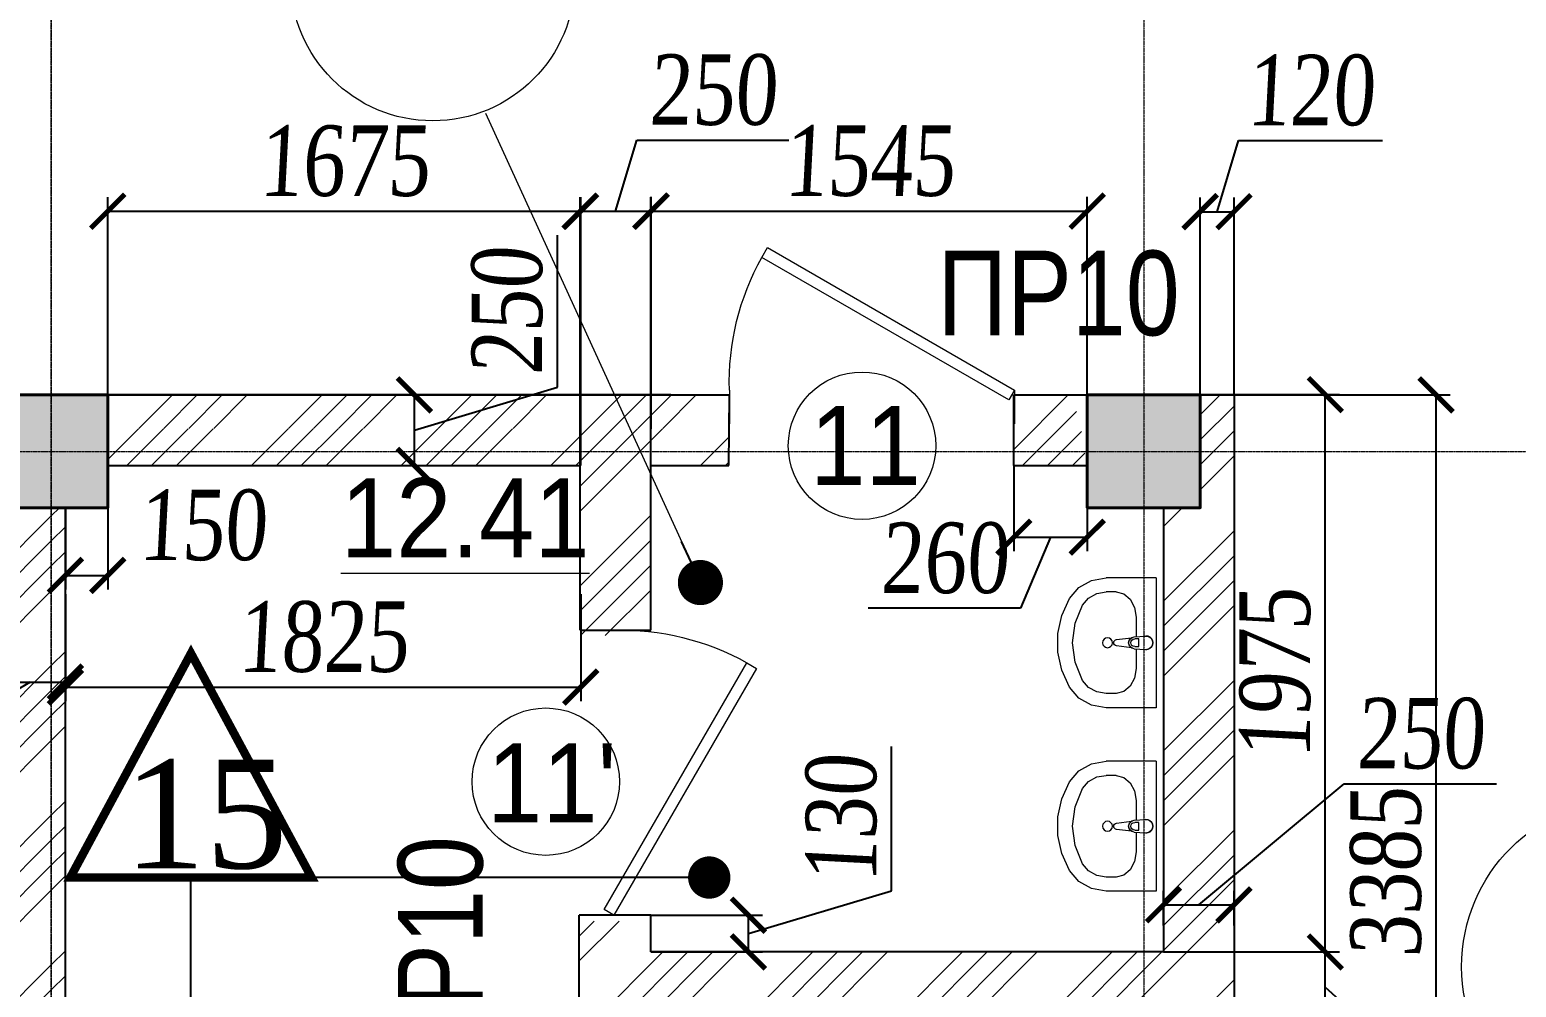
# Model space of a CAD drawing. Header units: inches. Extents: x -407541 to 6688123, y -998590 to 1205599.
# Drawn here: x 91457 to 96723, y 259038 to 262431 of the extents above; entities that cross this region are included whole.
import ezdxf

# ---------------------------------------------------------------- set-up
doc = ezdxf.new("R2010")
doc.units = ezdxf.units.IN
doc.header["$MEASUREMENT"] = 0
doc.linetypes.add('ACAD_ISO04W100', pattern=[30, 24, -3, 0, -3])
for name, color, linetype, lineweight in [('ведомость проемов', 3, 'Continuous', 9), ('двери', 123, 'Continuous', 13), ('марки полов', 140, 'Continuous', 5), ('МОНОЛИТ', 5, 'Continuous', 40), ('Оси', 254, 'ACAD_ISO04W100', 5), ('ПЕРЕГОРОДКА', 7, 'Continuous', 25), ('Перемычки', 21, 'Continuous', 13), ('площади', 40, 'Continuous', 9), ('размер внутр', 142, 'Continuous', 5), ('санузлы', 7, 'Continuous', 15), ('Штриховка', 7, 'Continuous', 9), ('ШТРИХОВКА КИРПИЧ', 30, 'Continuous', 9), ('Экспликацийа', 7, 'Continuous', 18)]:
    doc.layers.add(name, color=color, linetype=linetype, lineweight=lineweight)
doc.styles.get("Standard").update_dxf_attribs({"font": 'arial.ttf'})
doc.styles.add('style1', font='arial.ttf', dxfattribs={"width": 0.9, "height": 500})
doc.styles.add('STYLE2', font='times.ttf', dxfattribs={"width": 0.8, "oblique": 3})
doc.styles.add('стиль1', font='times.ttf')
doc.dimstyles.new('M -100(m)', dxfattribs={"dimtxt": 320, "dimasz": 160, "dimexe": 0, "dimexo": 0, "dimgap": 80, "dimtad": 1, "dimdec": 0, "dimrnd": 5, "dimtxsty": 'STYLE2', "dimblk": 'ARCHTICK', "dimcen": 50, "dimdle": 100, "dimclrd": 256, "dimclre": 256, "dimclrt": 256, "dimadec": 0, "dimazin": 0, "dimtfac": 1, "dimtdec": 0, "dimtmove": 1, "dimatfit": 3, "dimldrblk": 'DOT', "dimfxl": 1, "dimlwd": -1, "dimlwe": 5, "dimarcsym": 0})
doc.dimstyles.new('vnytren', dxfattribs={"dimtxt": 250, "dimasz": 120, "dimexe": 50, "dimexo": 0, "dimgap": 50, "dimtad": 1, "dimdec": 0, "dimzin": 0, "dimdsep": 46, "dimtxsty": 'STYLE2', "dimblk": 'ARCHTICK', "dimcen": 0, "dimadec": 0, "dimazin": 0, "dimtfac": 1, "dimtdec": 0, "dimtmove": 1, "dimatfit": 2, "dimldrblk": 'DOT', "dimfxl": 1, "dimtolj": 1, "dimtzin": 0, "dimarcsym": 0})
doc.dimstyles.new('для 100 масштаба', dxfattribs={"dimtxt": 200, "dimasz": 150, "dimexe": 70, "dimexo": 0, "dimgap": 50, "dimtad": 1, "dimdec": 0, "dimrnd": 5, "dimzin": 0, "dimdsep": 46, "dimtxsty": 'Standard', "dimblk": 'ARCHTICK', "dimcen": 0, "dimadec": 0, "dimazin": 0, "dimtfac": 1, "dimtdec": 0, "dimtmove": 1, "dimatfit": 2, "dimldrblk": 'DOT', "dimfxl": 1, "dimtolj": 1, "dimtzin": 0, "dimarcsym": 0})

# ---------------------------------------------------------------- blocks, each defined once
blk = doc.blocks.new('_ARCHTICK')
at = {"color": 0, "linetype": 'ByBlock', "const_width": 0.15}
blk.add_lwpolyline([(-0.5, -0.5), (0.5, 0.5)], dxfattribs=at)
blk = doc.blocks.new('_Dot')
at = {"color": 0, "linetype": 'ByBlock', "lineweight": -2}
blk.add_line((-0.5, 0), (-1, 0), dxfattribs=at)
at = {"color": 0, "linetype": 'ByBlock', "const_width": 0.5}
blk.add_lwpolyline([(-0.25, 0, 1), (0.25, 0, 1)], format="xyb", close=True, dxfattribs=at)
blk = doc.blocks.new('*D3633')
at = {"layer": 'размер внутр', "color": 0, "lineweight": -2, "transparency": 16777216}
for p, q in [((91333.3, 260430), (91333.3, 260069.5)), ((91583.2, 260431.8), (91583.2, 260069.5)), ((91458.3, 260119.5), (90694.3, 259667.7)), ((91333.3, 260119.5), (91583.2, 260119.5)), ((90694.3, 259667.7), (90155.2, 259667.7))]:
    blk.add_line(p, q, dxfattribs=at)
at = {"layer": 'размер внутр', "color": 0, "lineweight": -2, "transparency": 16777216, "xscale": 120, "yscale": 120, "zscale": 120, "rotation": 180}
blk.add_blockref('_ARCHTICK', (91333.3, 260119.5), dxfattribs=at)
at = {"layer": 'размер внутр', "color": 0, "lineweight": -2, "transparency": 16777216, "xscale": 120, "yscale": 120, "zscale": 120}
blk.add_blockref('_ARCHTICK', (91583.2, 260119.5), dxfattribs=at)
at = {"layer": 'размер внутр', "color": 0, "transparency": 16777216, "insert": (90424.8, 259844.9), "char_height": 250, "attachment_point": 5, "style": 'STYLE2'}
blk.add_mtext('\\A1;250', dxfattribs=at)
blk = doc.blocks.new('*D3631')
at = {"layer": 'размер внутр', "color": 0, "lineweight": -2, "transparency": 16777216}
for p, q in [((91583.2, 260737.2), (91583.2, 260447.9)), ((91733.4, 260737.2), (91733.4, 260447.9)), ((91583.2, 260497.9), (91733.4, 260497.9))]:
    blk.add_line(p, q, dxfattribs=at)
at = {"layer": 'размер внутр', "color": 0, "lineweight": -2, "transparency": 16777216, "xscale": 120, "yscale": 120, "zscale": 120, "rotation": 180}
blk.add_blockref('_ARCHTICK', (91583.2, 260497.9), dxfattribs=at)
at = {"layer": 'размер внутр', "color": 0, "lineweight": -2, "transparency": 16777216, "xscale": 120, "yscale": 120, "zscale": 120}
blk.add_blockref('_ARCHTICK', (91733.4, 260497.9), dxfattribs=at)
at = {"layer": 'размер внутр', "color": 0, "transparency": 16777216, "insert": (92068.9, 260675), "char_height": 250, "attachment_point": 5, "style": 'STYLE2'}
blk.add_mtext('\\A1;150', dxfattribs=at)
blk = doc.blocks.new('*D3635')
at = {"layer": 'размер внутр', "color": 0, "lineweight": -2, "ltscale": 0.1, "transparency": 16777216}
for p, q in [((95473.4, 259163.3), (96096.7, 259163.3)), ((96046.7, 258913.3), (96046.7, 259163.3)), ((96046.7, 259038.3), (96360.4, 258755.7)), ((95603.4, 258913.3), (96096.7, 258913.3)), ((96360.4, 258755.7), (96360.4, 258216.6))]:
    blk.add_line(p, q, dxfattribs=at)
at = {"layer": 'размер внутр', "color": 0, "lineweight": -2, "ltscale": 0.1, "transparency": 16777216, "xscale": 120, "yscale": 120, "zscale": 120}
for p, rotation in [((96046.7, 259163.3), 90), ((96046.7, 258913.3), 270)]:
    blk.add_blockref('_ARCHTICK', p, dxfattribs=dict(at, rotation=rotation))
at = {"layer": 'размер внутр', "color": 0, "ltscale": 0.1, "transparency": 16777216, "insert": (96183.3, 258486.2), "char_height": 250, "attachment_point": 5, "rotation": 90, "style": 'STYLE2'}
blk.add_mtext('\\A1;250', dxfattribs=at)
blk = doc.blocks.new('*D3217')
at = {"layer": 'размер внутр', "color": 0, "lineweight": -2, "ltscale": 0.1, "transparency": 16777216}
for p, q in [((95603.4, 261137.3), (96489.1, 261137.3)), ((96439.1, 257752.3), (96439.1, 261137.3)), ((95599.4, 257752.3), (96489.1, 257752.3))]:
    blk.add_line(p, q, dxfattribs=at)
at = {"layer": 'размер внутр', "color": 0, "lineweight": -2, "ltscale": 0.1, "transparency": 16777216, "xscale": 120, "yscale": 120, "zscale": 120}
for p, rotation in [((96439.1, 261137.3), 90), ((96439.1, 257752.3), 270)]:
    blk.add_blockref('_ARCHTICK', p, dxfattribs=dict(at, rotation=rotation))
at = {"layer": 'размер внутр', "color": 0, "ltscale": 0.1, "transparency": 16777216, "insert": (96261.9, 259444.8), "char_height": 250, "attachment_point": 5, "rotation": 90, "style": 'STYLE2'}
blk.add_mtext('\\A1;3385', dxfattribs=at)
blk = doc.blocks.new('DVER 4(!)')
at = {"layer": 'двери'}
for points in [[(6388679.9, 630569.8), (6388559.9, 630569.8)], [(6388645.3, 630549.8), (6389150.3, 629675.1), (6389184.9, 629695.1), (6388679.9, 630569.8), (6388645.3, 630549.8)], [(6388679.9, 629559.8), (6388559.9, 629559.8)]]:
    blk.add_lwpolyline(points, dxfattribs=at)
blk.add_arc((6388706.2, 630469.7), 910.3, 268.3483, 299.2018, dxfattribs=at)
blk = doc.blocks.new('MOIKA2')
at = {"layer": 'санузлы'}
for p, q in [((0, 230), (178.2, 230)), ((0, 230), (0, -230)), ((142.5, 180), (178.2, 180)), ((71.8, 91.1), (71.8, 21.5)), ((38.5, 23.9), (33.5, 23.8)), ((78.8, 21), (38.5, 23.9)), ((61.7, -13.6), (61.7, 13.6)), ((61.7, 13.6), (76.6, 13.6)), ((62.4, -13.6), (62.4, 13.6)), ((141.2, 11.1), (88.3, 17.7)), ((38.5, -23.9), (33.4, -23.8)), ((78.8, -21), (38.5, -23.9)), ((76.6, -13.6), (61.7, -13.6)), ((71.8, -21.5), (71.8, -91.1)), ((88.3, -17.7), (141.2, -11.1)), ((71.8, -91.1), (71.8, -91.1)), ((142.5, -180), (178.2, -180)), ((0, -230), (178.2, -230))]:
    blk.add_line(p, q, dxfattribs=at)
for points in [[(307.7, 157.3), (274.9, 195.9), (229.8, 221.2), (178.2, 230)], [(142.5, 180), (115.5, 173.2), (92.5, 154), (77.2, 125.1), (71.8, 91.1)], [(261, 133.5), (240, 158.2), (211.2, 174.4), (178.2, 180)], [(261, -133.5), (287.8, -68.9), (297, 0), (287.8, 68.9), (261, 133.5)], [(307.7, -157.3), (334.6, -96.9), (348.3, -32.7), (348.3, 32.7), (334.6, 96.9), (307.7, 157.3)], [(71.8, -91.1), (77.2, -125.1), (92.5, -154), (115.5, -173.2), (142.5, -180)], [(178.2, -180), (211.2, -174.4), (240, -158.2), (261, -133.5)], [(178.2, -230), (229.8, -221.2), (274.9, -195.9), (307.7, -157.3)]]:
    blk.add_lwpolyline(points, dxfattribs=at)
blk.add_circle((172.9, 0), 17.5, dxfattribs=at)
for centre, radius, start, end in [((36.8, 0), 25, 69.2856, 290.7144), ((36.8, 0), 24, 97.8374, 261.8967), ((76.6, 0), 13.6, 270, 90), ((76.2, 0), 21.1, 275.1696, 84.8304), ((76.9, 0), 21.1, 275.1696, 84.8304), ((139.8, 0), 11.2, 277.1389, 82.8611)]:
    blk.add_arc(centre, radius, start, end, dxfattribs=at)
blk = doc.blocks.new('*D3220')
at = {"layer": 'размер внутр', "color": 0, "lineweight": -2, "ltscale": 0.1, "transparency": 16777216}
for p, q in [((91733.4, 261137.2), (91733.4, 261838)), ((93408.7, 260887.2), (93408.7, 261838)), ((91733.4, 261788), (93408.7, 261788))]:
    blk.add_line(p, q, dxfattribs=at)
at = {"layer": 'размер внутр', "color": 0, "lineweight": -2, "ltscale": 0.1, "transparency": 16777216, "xscale": 120, "yscale": 120, "zscale": 120, "rotation": 180}
blk.add_blockref('_ARCHTICK', (91733.4, 261788), dxfattribs=at)
at = {"layer": 'размер внутр', "color": 0, "lineweight": -2, "ltscale": 0.1, "transparency": 16777216, "xscale": 120, "yscale": 120, "zscale": 120}
blk.add_blockref('_ARCHTICK', (93408.7, 261788), dxfattribs=at)
at = {"layer": 'размер внутр', "color": 0, "ltscale": 0.1, "transparency": 16777216, "insert": (92571, 261965.6), "char_height": 250, "attachment_point": 5, "style": 'STYLE2'}
blk.add_mtext('\\A1;1675', dxfattribs=at)
blk = doc.blocks.new('*D3221')
at = {"layer": 'размер внутр', "color": 0, "lineweight": -2, "ltscale": 0.1, "transparency": 16777216}
for p, q in [((93531.7, 261788), (93607.3, 262040.2)), ((93607.3, 262040.2), (94146.5, 262040.2)), ((93406.7, 260887.2), (93406.7, 261838)), ((93656.7, 260887), (93656.7, 261838)), ((93406.7, 261788), (93656.7, 261788))]:
    blk.add_line(p, q, dxfattribs=at)
at = {"layer": 'размер внутр', "color": 0, "lineweight": -2, "ltscale": 0.1, "transparency": 16777216, "xscale": 120, "yscale": 120, "zscale": 120, "rotation": 180}
blk.add_blockref('_ARCHTICK', (93406.7, 261788), dxfattribs=at)
at = {"layer": 'размер внутр', "color": 0, "lineweight": -2, "ltscale": 0.1, "transparency": 16777216, "xscale": 120, "yscale": 120, "zscale": 120}
blk.add_blockref('_ARCHTICK', (93656.7, 261788), dxfattribs=at)
at = {"layer": 'размер внутр', "color": 0, "ltscale": 0.1, "transparency": 16777216, "insert": (93876.9, 262217.4), "char_height": 250, "attachment_point": 5, "style": 'STYLE2'}
blk.add_mtext('\\A1;250', dxfattribs=at)
blk = doc.blocks.new('*D3222')
at = {"layer": 'размер внутр', "color": 0, "lineweight": -2, "ltscale": 0.1, "transparency": 16777216}
for p, q in [((93658.7, 261017.2), (93658.7, 261838.6)), ((95203.4, 261017.1), (95203.4, 261838.6)), ((93658.7, 261788.6), (95203.4, 261788.6))]:
    blk.add_line(p, q, dxfattribs=at)
at = {"layer": 'размер внутр', "color": 0, "lineweight": -2, "ltscale": 0.1, "transparency": 16777216, "xscale": 120, "yscale": 120, "zscale": 120, "rotation": 180}
blk.add_blockref('_ARCHTICK', (93658.7, 261788.6), dxfattribs=at)
at = {"layer": 'размер внутр', "color": 0, "lineweight": -2, "ltscale": 0.1, "transparency": 16777216, "xscale": 120, "yscale": 120, "zscale": 120}
blk.add_blockref('_ARCHTICK', (95203.4, 261788.6), dxfattribs=at)
at = {"layer": 'размер внутр', "color": 0, "ltscale": 0.1, "transparency": 16777216, "insert": (94431, 261965.8), "char_height": 250, "attachment_point": 5, "style": 'STYLE2'}
blk.add_mtext('\\A1;1545', dxfattribs=at)
blk = doc.blocks.new('*D3223')
at = {"layer": 'размер внутр', "color": 0, "lineweight": -2, "ltscale": 0.1, "transparency": 16777216}
for p, q in [((95663.3, 261786.5), (95739, 262038.7)), ((95739, 262038.7), (96249.9, 262038.7)), ((95603.4, 261137.2), (95603.4, 261836.5)), ((95723.3, 261137.2), (95723.3, 261836.5)), ((95603.4, 261786.5), (95723.3, 261786.5))]:
    blk.add_line(p, q, dxfattribs=at)
at = {"layer": 'размер внутр', "color": 0, "lineweight": -2, "ltscale": 0.1, "transparency": 16777216, "xscale": 120, "yscale": 120, "zscale": 120, "rotation": 180}
blk.add_blockref('_ARCHTICK', (95603.4, 261786.5), dxfattribs=at)
at = {"layer": 'размер внутр', "color": 0, "lineweight": -2, "ltscale": 0.1, "transparency": 16777216, "xscale": 120, "yscale": 120, "zscale": 120}
blk.add_blockref('_ARCHTICK', (95723.3, 261786.5), dxfattribs=at)
at = {"layer": 'размер внутр', "color": 0, "ltscale": 0.1, "transparency": 16777216, "insert": (95994.4, 262215.8), "char_height": 250, "attachment_point": 5, "style": 'STYLE2'}
blk.add_mtext('\\A1;120', dxfattribs=at)
blk = doc.blocks.new('*D3530')
at = {"layer": 'размер внутр', "color": 0, "lineweight": -2, "ltscale": 0.1, "transparency": 16777216}
for p, q in [((95723.4, 261138.2), (96096.7, 261138.2)), ((96046.7, 259163.3), (96046.7, 261138.2)), ((95723.4, 259163.3), (96096.7, 259163.3))]:
    blk.add_line(p, q, dxfattribs=at)
at = {"layer": 'размер внутр', "color": 0, "lineweight": -2, "ltscale": 0.1, "transparency": 16777216, "xscale": 120, "yscale": 120, "zscale": 120}
for p, rotation in [((96046.7, 261138.2), 89.99999999999919), ((96046.7, 259163.3), 269.9999999999992)]:
    blk.add_blockref('_ARCHTICK', p, dxfattribs=dict(at, rotation=rotation))
at = {"layer": 'размер внутр', "color": 0, "ltscale": 0.1, "transparency": 16777216, "insert": (95869.2, 260150.8), "char_height": 250, "attachment_point": 5, "rotation": 90, "style": 'STYLE2'}
blk.add_mtext('\\A1;1975', dxfattribs=at)
blk = doc.blocks.new('*D3626')
at = {"layer": 'размер внутр', "color": 0, "lineweight": -2, "transparency": 16777216}
for p, q in [((94509.6, 259380.2), (94509.6, 259891.2)), ((94003.1, 259228.3), (94509.6, 259380.2)), ((93656.7, 259293.3), (94053.1, 259293.3)), ((94003.1, 259163.3), (94003.1, 259293.3)), ((93656.7, 259163.3), (94053.1, 259163.3))]:
    blk.add_line(p, q, dxfattribs=at)
at = {"layer": 'размер внутр', "color": 0, "lineweight": -2, "transparency": 16777216, "xscale": 120, "yscale": 120, "zscale": 120}
for p, rotation in [((94003.1, 259293.3), 89.99999999999919), ((94003.1, 259163.3), 269.9999999999992)]:
    blk.add_blockref('_ARCHTICK', p, dxfattribs=dict(at, rotation=rotation))
at = {"layer": 'размер внутр', "color": 0, "transparency": 16777216, "insert": (94332.4, 259635.7), "char_height": 250, "attachment_point": 5, "rotation": 90, "style": 'STYLE2'}
blk.add_mtext('\\A1;130', dxfattribs=at)
blk = doc.blocks.new('*D3627')
at = {"layer": 'размер внутр', "color": 0, "lineweight": -2, "transparency": 16777216}
for p, q in [((94943.2, 260887.2), (94943.2, 260583.3)), ((95203.4, 260887.2), (95203.4, 260583.3)), ((94943.2, 260633.3), (95203.4, 260633.3)), ((95073.3, 260633.3), (94966.7, 260381.1)), ((94966.7, 260381.1), (94427.5, 260381.1))]:
    blk.add_line(p, q, dxfattribs=at)
at = {"layer": 'размер внутр', "color": 0, "lineweight": -2, "transparency": 16777216, "xscale": 120, "yscale": 120, "zscale": 120}
for p, rotation in [((94943.2, 260633.3), 179.9999999999992), ((95203.4, 260633.3), 359.9999999999992)]:
    blk.add_blockref('_ARCHTICK', p, dxfattribs=dict(at, rotation=rotation))
at = {"layer": 'размер внутр', "color": 0, "transparency": 16777216, "insert": (94697.1, 260558.3), "char_height": 250, "attachment_point": 5, "style": 'STYLE2'}
blk.add_mtext('\\A1;260', dxfattribs=at)
blk = doc.blocks.new('*D3628')
at = {"layer": 'размер внутр', "color": 0, "lineweight": -2, "transparency": 16777216}
for p, q in [((93326, 261164.2), (93326, 261703.3)), ((92819.5, 261012.2), (93326, 261164.2)), ((92653.9, 261137.2), (92869.5, 261137.2)), ((92819.5, 260887.2), (92819.5, 261137.2)), ((92653.9, 260887.2), (92869.5, 260887.2))]:
    blk.add_line(p, q, dxfattribs=at)
at = {"layer": 'размер внутр', "color": 0, "lineweight": -2, "transparency": 16777216, "xscale": 120, "yscale": 120, "zscale": 120}
for p, rotation in [((92819.5, 261137.2), 89.99999999999919), ((92819.5, 260887.2), 269.9999999999992)]:
    blk.add_blockref('_ARCHTICK', p, dxfattribs=dict(at, rotation=rotation))
at = {"layer": 'размер внутр', "color": 0, "transparency": 16777216, "insert": (93148.8, 261433.7), "char_height": 250, "attachment_point": 5, "rotation": 90, "style": 'STYLE2'}
blk.add_mtext('\\A1;250', dxfattribs=at)
blk = doc.blocks.new('*D3629')
at = {"layer": 'размер внутр', "color": 0, "lineweight": -2, "transparency": 16777216}
for p, q in [((95598.3, 259330.2), (96114.1, 259759.5)), ((96114.1, 259759.5), (96653.2, 259759.5)), ((95473.4, 259257), (95473.4, 259380.2)), ((95723.3, 259257), (95723.3, 259380.2)), ((95473.4, 259330.2), (95723.3, 259330.2))]:
    blk.add_line(p, q, dxfattribs=at)
at = {"layer": 'размер внутр', "color": 0, "lineweight": -2, "transparency": 16777216, "xscale": 120, "yscale": 120, "zscale": 120}
for p, rotation in [((95473.4, 259330.2), 179.9999999999992), ((95723.3, 259330.2), 359.9999999999992)]:
    blk.add_blockref('_ARCHTICK', p, dxfattribs=dict(at, rotation=rotation))
at = {"layer": 'размер внутр', "color": 0, "transparency": 16777216, "insert": (96383.6, 259936.7), "char_height": 250, "attachment_point": 5, "style": 'STYLE2'}
blk.add_mtext('\\A1;250', dxfattribs=at)
blk = doc.blocks.new('*D3632')
at = {"layer": 'размер внутр', "color": 0, "lineweight": -2, "transparency": 16777216}
for p, q in [((91583.2, 260431.8), (91583.2, 260051.9)), ((93408.7, 260431.8), (93408.7, 260051.9)), ((91583.2, 260101.9), (93408.7, 260101.9))]:
    blk.add_line(p, q, dxfattribs=at)
at = {"layer": 'размер внутр', "color": 0, "lineweight": -2, "transparency": 16777216, "xscale": 120, "yscale": 120, "zscale": 120}
for p, rotation in [((91583.2, 260101.9), 179.9999999999992), ((93408.7, 260101.9), 359.9999999999992)]:
    blk.add_blockref('_ARCHTICK', p, dxfattribs=dict(at, rotation=rotation))
at = {"layer": 'размер внутр', "color": 0, "transparency": 16777216, "insert": (92496, 260279.1), "char_height": 250, "attachment_point": 5, "style": 'STYLE2'}
blk.add_mtext('\\A1;1825', dxfattribs=at)

msp = doc.modelspace()

# ---------------------------------------------------------------- hatches: boundary and pattern name
at = {"layer": 'Штриховка'}
h = msp.add_hatch(dxfattribs=at)
h.set_pattern_fill('ANSI35', color=256, scale=25, style=0)
h.set_pattern_definition([(45, (-6764080.43, -624333.35), (-112.2532015, 112.2532015), []), (45, (-6763968.18, -624333.35), (-112.2532015, 112.2532015), [198.4375, -39.6875, 0, -39.6875])])
h.paths.add_polyline_path([(17203.4, 266637), (17603.4, 266637), (17603.4, 266237), (17203.4, 266237)])
h.paths.add_polyline_path([(20203.4, 266637), (20603.4, 266637), (20603.4, 266237), (20203.4, 266237)])
h.paths.add_polyline_path([(24073.4, 266637), (24473.4, 266637), (24473.4, 266237), (24073.4, 266237)])
h.paths.add_polyline_path([(17203.4, 261137), (17603.4, 261137), (17603.4, 260737), (17203.4, 260737)])
h.paths.add_polyline_path([(17203.4, 252637), (17603.4, 252637), (17603.4, 252237), (17203.4, 252237)])
h.paths.add_polyline_path([(17203.4, 249137), (17603.4, 249137), (17603.4, 248737), (17203.4, 248737)])
h.paths.add_polyline_path([(17203.4, 243137), (17603.4, 243137), (17603.4, 242737), (17203.4, 242737)])
h.paths.add_polyline_path([(17203.4, 237137), (17603.4, 237137), (17603.4, 236737), (17203.4, 236737)])
h.paths.add_polyline_path([(20203.4, 231137), (20603.4, 231137), (20603.4, 230737), (20203.4, 230737)])
h.paths.add_polyline_path([(20203.4, 237137), (20603.4, 237137), (20603.4, 236737), (20203.4, 236737)])
h.paths.add_polyline_path([(20203.4, 243137), (20603.4, 243137), (20603.4, 242737), (20203.4, 242737)])
h.paths.add_polyline_path([(20203.4, 249137), (20603.4, 249137), (20603.4, 248737), (20203.4, 248737)])
h.paths.add_polyline_path([(20203.4, 228037), (20603.4, 228037), (20603.4, 227637), (20203.4, 227637)])
h.paths.add_polyline_path([(20203.4, 219337), (20603.4, 219337), (20603.4, 218937), (20203.4, 218937)])
h.paths.add_polyline_path([(24703.4, 258237), (25103.4, 258237), (25103.4, 257837), (24703.4, 257837)])
h.paths.add_polyline_path([(30703.4, 263637), (31103.4, 263637), (31103.4, 263237), (30703.4, 263237)])
h.paths.add_polyline_path([(30703.4, 258237), (31103.4, 258237), (31103.4, 257837), (30703.4, 257837)])
h.paths.add_polyline_path([(36703.4, 263637), (37103.4, 263637), (37103.4, 263237), (36703.4, 263237)])
h.paths.add_polyline_path([(36703.4, 258237), (37103.4, 258237), (37103.4, 257837), (36703.4, 257837)])
h.paths.add_polyline_path([(42703.4, 263637), (43103.4, 263637), (43103.4, 263237), (42703.4, 263237)])
h.paths.add_polyline_path([(42703.4, 258237), (43103.4, 258237), (43103.4, 257837), (42703.4, 257837)])
h.paths.add_polyline_path([(48703.4, 258237), (49103.4, 258237), (49103.4, 257837), (48703.4, 257837)])
h.paths.add_polyline_path([(54703.4, 263637), (55103.4, 263637), (55103.4, 263237), (54703.4, 263237)])
h.paths.add_polyline_path([(54703.4, 258237), (55103.4, 258237), (55103.4, 257837), (54703.4, 257837)])
h.paths.add_polyline_path([(60703.4, 263637), (61103.4, 263637), (61103.4, 263237), (60703.4, 263237)])
h.paths.add_polyline_path([(60703.4, 258237), (61103.4, 258237), (61103.4, 257837), (60703.4, 257837)])
h.paths.add_polyline_path([(66703.4, 263637), (67103.4, 263637), (67103.4, 263237), (66703.4, 263237)])
h.paths.add_polyline_path([(66703.4, 258237), (67103.4, 258237), (67103.4, 257837), (66703.4, 257837)])
h.paths.add_polyline_path([(72703.4, 258237), (73103.4, 258237), (73103.4, 257837), (72703.4, 257837)])
h.paths.add_polyline_path([(78703.4, 263637), (79103.4, 263637), (79103.4, 263237), (78703.4, 263237)])
h.paths.add_polyline_path([(78703.4, 258237), (79103.4, 258237), (79103.4, 257837), (78703.4, 257837)])
h.paths.add_polyline_path([(84703.4, 263637), (85103.4, 263637), (85103.4, 263237), (84703.4, 263237)])
h.paths.add_polyline_path([(84703.4, 258237), (85103.4, 258237), (85103.4, 257837), (84703.4, 257837)])
h.paths.add_polyline_path([(90703.4, 258237), (91103.4, 258237), (91103.4, 257837), (90703.4, 257837)])
h.paths.add_polyline_path([(30703.4, 272037), (31103.4, 272037), (31103.4, 271637), (30703.4, 271637)])
h.paths.add_polyline_path([(36703.4, 272037), (37103.4, 272037), (37103.4, 271637), (36703.4, 271637)])
h.paths.add_polyline_path([(42703.4, 272037), (43103.4, 272037), (43103.4, 271637), (42703.4, 271637)])
h.paths.add_polyline_path([(54703.4, 272037), (55103.4, 272037), (55103.4, 271637), (54703.4, 271637)])
h.paths.add_polyline_path([(60703.4, 272037), (61103.4, 272037), (61103.4, 271637), (60703.4, 271637)])
h.paths.add_polyline_path([(66703.4, 272037), (67103.4, 272037), (67103.4, 271637), (66703.4, 271637)])
h.paths.add_polyline_path([(78703.4, 272037), (79103.4, 272037), (79103.4, 271637), (78703.4, 271637)])
h.paths.add_polyline_path([(84703.4, 272037), (85103.4, 272037), (85103.4, 271637), (84703.4, 271637)])
h.paths.add_polyline_path([(91333.4, 266637), (91733.4, 266637), (91733.4, 266237), (91333.4, 266237)])
h.paths.add_polyline_path([(95203.4, 266637), (95603.4, 266637), (95603.4, 266237), (95203.4, 266237)])
h.paths.add_polyline_path([(91333.4, 261137), (91733.4, 261137), (91733.4, 260737), (91333.4, 260737)])
h.paths.add_polyline_path([(95203.4, 261137), (95603.4, 261137), (95603.4, 260737), (95203.4, 260737)])
h.paths.add_polyline_path([(17203.4, 219337), (17603.4, 219337), (17603.4, 218937), (17203.4, 218937)])
h.paths.add_polyline_path([(12103.4, 219337), (12503.4, 219337), (12503.4, 218937), (12103.4, 218937)])
h.paths.add_polyline_path([(8503.4, 222937), (8903.4, 222937), (8903.4, 222537), (8503.4, 222537)])
h.paths.add_polyline_path([(8503.4, 228037), (8903.4, 228037), (8903.4, 227637), (8503.4, 227637)])
h.paths.add_polyline_path([(10603.4, 237137), (11003.4, 237137), (11003.4, 236737), (10603.4, 236737)])
h.paths.add_polyline_path([(10603.4, 243137), (11003.4, 243137), (11003.4, 242737), (10603.4, 242737)])
h.paths.add_polyline_path([(10603.4, 249137), (11003.4, 249137), (11003.4, 248737), (10603.4, 248737)])
h.paths.add_polyline_path([(26803.4, 237137), (27203.4, 237137), (27203.4, 236737), (26803.4, 236737)])
h.paths.add_polyline_path([(26803.4, 243137), (27203.4, 243137), (27203.4, 242737), (26803.4, 242737)])
h.paths.add_polyline_path([(26803.4, 249137), (27203.4, 249137), (27203.4, 248737), (26803.4, 248737)])
h.paths.add_polyline_path([(25303.4, 219337), (25703.4, 219337), (25703.4, 218937), (25303.4, 218937)])
h.paths.add_polyline_path([(28903.4, 222937), (29303.4, 222937), (29303.4, 222537), (28903.4, 222537)])
h.paths.add_polyline_path([(28903.4, 228037), (29303.4, 228037), (29303.4, 227637), (28903.4, 227637)])
h.paths.add_polyline_path([(26803.4, 231137), (27203.4, 231137), (27203.4, 230737), (26803.4, 230737)])
h.paths.add_polyline_path([(26803.4, 228037), (27203.4, 228037), (27203.4, 227637), (26803.4, 227637)])
h.paths.add_polyline_path([(95203.4, 243137), (95603.4, 243137), (95603.4, 242737), (95203.4, 242737)])
h.paths.add_polyline_path([(95203.4, 237137), (95603.4, 237137), (95603.4, 236737), (95203.4, 236737)])
h.paths.add_polyline_path([(98203.4, 231137), (98603.4, 231137), (98603.4, 230737), (98203.4, 230737)])
h.paths.add_polyline_path([(98203.4, 237137), (98603.4, 237137), (98603.4, 236737), (98203.4, 236737)])
h.paths.add_polyline_path([(98203.4, 243137), (98603.4, 243137), (98603.4, 242737), (98203.4, 242737)])
h.paths.add_polyline_path([(98203.4, 249137), (98603.4, 249137), (98603.4, 248737), (98203.4, 248737)])
h.paths.add_polyline_path([(98203.4, 222937), (98603.4, 222937), (98603.4, 222537), (98203.4, 222537)])
h.paths.add_polyline_path([(98203.4, 219337), (98603.4, 219337), (98603.4, 218937), (98203.4, 218937)])
h.paths.add_polyline_path([(95203.4, 222937), (95603.4, 222937), (95603.4, 222537), (95203.4, 222537)])
h.paths.add_polyline_path([(95203.4, 219337), (95603.4, 219337), (95603.4, 218937), (95203.4, 218937)])
h.paths.add_polyline_path([(90103.4, 219337), (90503.4, 219337), (90503.4, 218937), (90103.4, 218937)])
h.paths.add_polyline_path([(86503.4, 222937), (86903.4, 222937), (86903.4, 222537), (86503.4, 222537)])
h.paths.add_polyline_path([(86503.4, 228037), (86903.4, 228037), (86903.4, 227637), (86503.4, 227637)])
h.paths.add_polyline_path([(88603.4, 237137), (89003.4, 237137), (89003.4, 236737), (88603.4, 236737)])
h.paths.add_polyline_path([(88603.4, 243137), (89003.4, 243137), (89003.4, 242737), (88603.4, 242737)])
h.paths.add_polyline_path([(104803.4, 237137), (105203.4, 237137), (105203.4, 236737), (104803.4, 236737)])
h.paths.add_polyline_path([(104803.4, 243137), (105203.4, 243137), (105203.4, 242737), (104803.4, 242737)])
h.paths.add_polyline_path([(104803.4, 249137), (105203.4, 249137), (105203.4, 248737), (104803.4, 248737)])
h.paths.add_polyline_path([(103303.4, 219337), (103703.4, 219337), (103703.4, 218937), (103303.4, 218937)])
h.paths.add_polyline_path([(106903.4, 222937), (107303.4, 222937), (107303.4, 222537), (106903.4, 222537)])
h.paths.add_polyline_path([(104803.4, 231137), (105203.4, 231137), (105203.4, 230737), (104803.4, 230737)])
h.paths.add_polyline_path([(176603.4, 266637), (176203.4, 266637), (176203.4, 266237), (176603.4, 266237)])
h.paths.add_polyline_path([(173603.4, 266637), (173203.4, 266637), (173203.4, 266237), (173603.4, 266237)])
h.paths.add_polyline_path([(169733.4, 266637), (169333.4, 266637), (169333.4, 266237), (169733.4, 266237)])
h.paths.add_polyline_path([(176603.4, 261137), (176203.4, 261137), (176203.4, 260737), (176603.4, 260737)])
h.paths.add_polyline_path([(176603.4, 252637), (176203.4, 252637), (176203.4, 252237), (176603.4, 252237)])
h.paths.add_polyline_path([(176603.4, 249137), (176203.4, 249137), (176203.4, 248737), (176603.4, 248737)])
h.paths.add_polyline_path([(176603.4, 243137), (176203.4, 243137), (176203.4, 242737), (176603.4, 242737)])
h.paths.add_polyline_path([(176603.4, 237137), (176203.4, 237137), (176203.4, 236737), (176603.4, 236737)])
h.paths.add_polyline_path([(173603.4, 231137), (173203.4, 231137), (173203.4, 230737), (173603.4, 230737)])
h.paths.add_polyline_path([(173603.4, 237137), (173203.4, 237137), (173203.4, 236737), (173603.4, 236737)])
h.paths.add_polyline_path([(173603.4, 243137), (173203.4, 243137), (173203.4, 242737), (173603.4, 242737)])
h.paths.add_polyline_path([(173603.4, 249137), (173203.4, 249137), (173203.4, 248737), (173603.4, 248737)])
h.paths.add_polyline_path([(173603.4, 228037), (173203.4, 228037), (173203.4, 227637), (173603.4, 227637)])
h.paths.add_polyline_path([(173603.4, 222937), (173203.4, 222937), (173203.4, 222537), (173603.4, 222537)])
h.paths.add_polyline_path([(173603.4, 219337), (173203.4, 219337), (173203.4, 218937), (173603.4, 218937)])
h.paths.add_polyline_path([(169103.4, 258237), (168703.4, 258237), (168703.4, 257837), (169103.4, 257837)])
h.paths.add_polyline_path([(163103.4, 263637), (162703.4, 263637), (162703.4, 263237), (163103.4, 263237)])
h.paths.add_polyline_path([(163103.4, 258237), (162703.4, 258237), (162703.4, 257837), (163103.4, 257837)])
h.paths.add_polyline_path([(157103.4, 263637), (156703.4, 263637), (156703.4, 263237), (157103.4, 263237)])
h.paths.add_polyline_path([(157103.4, 258237), (156703.4, 258237), (156703.4, 257837), (157103.4, 257837)])
h.paths.add_polyline_path([(151103.4, 263637), (150703.4, 263637), (150703.4, 263237), (151103.4, 263237)])
h.paths.add_polyline_path([(151103.4, 258237), (150703.4, 258237), (150703.4, 257837), (151103.4, 257837)])
h.paths.add_polyline_path([(145103.4, 258237), (144703.4, 258237), (144703.4, 257837), (145103.4, 257837)])
h.paths.add_polyline_path([(139103.4, 263637), (138703.4, 263637), (138703.4, 263237), (139103.4, 263237)])
h.paths.add_polyline_path([(139103.4, 258237), (138703.4, 258237), (138703.4, 257837), (139103.4, 257837)])
h.paths.add_polyline_path([(133103.4, 263637), (132703.4, 263637), (132703.4, 263237), (133103.4, 263237)])
h.paths.add_polyline_path([(133103.4, 258237), (132703.4, 258237), (132703.4, 257837), (133103.4, 257837)])
h.paths.add_polyline_path([(127103.4, 263637), (126703.4, 263637), (126703.4, 263237), (127103.4, 263237)])
h.paths.add_polyline_path([(127103.4, 258237), (126703.4, 258237), (126703.4, 257837), (127103.4, 257837)])
h.paths.add_polyline_path([(121103.4, 258237), (120703.4, 258237), (120703.4, 257837), (121103.4, 257837)])
h.paths.add_polyline_path([(115103.4, 263637), (114703.4, 263637), (114703.4, 263237), (115103.4, 263237)])
h.paths.add_polyline_path([(115103.4, 258237), (114703.4, 258237), (114703.4, 257837), (115103.4, 257837)])
h.paths.add_polyline_path([(109103.4, 263637), (108703.4, 263637), (108703.4, 263237), (109103.4, 263237)])
h.paths.add_polyline_path([(109103.4, 258237), (108703.4, 258237), (108703.4, 257837), (109103.4, 257837)])
h.paths.add_polyline_path([(103103.4, 258237), (102703.4, 258237), (102703.4, 257837), (103103.4, 257837)])
h.paths.add_polyline_path([(163103.4, 272037), (162703.4, 272037), (162703.4, 271637), (163103.4, 271637)])
h.paths.add_polyline_path([(157103.4, 272037), (156703.4, 272037), (156703.4, 271637), (157103.4, 271637)])
h.paths.add_polyline_path([(151103.4, 272037), (150703.4, 272037), (150703.4, 271637), (151103.4, 271637)])
h.paths.add_polyline_path([(139103.4, 272037), (138703.4, 272037), (138703.4, 271637), (139103.4, 271637)])
h.paths.add_polyline_path([(133103.4, 272037), (132703.4, 272037), (132703.4, 271637), (133103.4, 271637)])
h.paths.add_polyline_path([(127103.4, 272037), (126703.4, 272037), (126703.4, 271637), (127103.4, 271637)])
h.paths.add_polyline_path([(115103.4, 272037), (114703.4, 272037), (114703.4, 271637), (115103.4, 271637)])
h.paths.add_polyline_path([(109103.4, 272037), (108703.4, 272037), (108703.4, 271637), (109103.4, 271637)])
h.paths.add_polyline_path([(102473.4, 266637), (102073.4, 266637), (102073.4, 266237), (102473.4, 266237)])
h.paths.add_polyline_path([(98603.4, 266637), (98203.4, 266637), (98203.4, 266237), (98603.4, 266237)])
h.paths.add_polyline_path([(176603.4, 222937), (176203.4, 222937), (176203.4, 222537), (176603.4, 222537)])
h.paths.add_polyline_path([(176603.4, 219337), (176203.4, 219337), (176203.4, 218937), (176603.4, 218937)])
h.paths.add_polyline_path([(181703.4, 219337), (181303.4, 219337), (181303.4, 218937), (181703.4, 218937)])
h.paths.add_polyline_path([(185303.4, 222937), (184903.4, 222937), (184903.4, 222537), (185303.4, 222537)])
h.paths.add_polyline_path([(185303.4, 228037), (184903.4, 228037), (184903.4, 227637), (185303.4, 227637)])
h.paths.add_polyline_path([(183203.4, 237137), (182803.4, 237137), (182803.4, 236737), (183203.4, 236737)])
h.paths.add_polyline_path([(183203.4, 243137), (182803.4, 243137), (182803.4, 242737), (183203.4, 242737)])
h.paths.add_polyline_path([(183203.4, 249137), (182803.4, 249137), (182803.4, 248737), (183203.4, 248737)])
h.paths.add_polyline_path([(167003.4, 237137), (166603.4, 237137), (166603.4, 236737), (167003.4, 236737)])
h.paths.add_polyline_path([(167003.4, 243137), (166603.4, 243137), (166603.4, 242737), (167003.4, 242737)])
h.paths.add_polyline_path([(167003.4, 249137), (166603.4, 249137), (166603.4, 248737), (167003.4, 248737)])
h.paths.add_polyline_path([(168503.4, 219337), (168103.4, 219337), (168103.4, 218937), (168503.4, 218937)])
h.paths.add_polyline_path([(164903.4, 222937), (164503.4, 222937), (164503.4, 222537), (164903.4, 222537)])
h.paths.add_polyline_path([(164903.4, 228037), (164503.4, 228037), (164503.4, 227637), (164903.4, 227637)])
h.paths.add_polyline_path([(167003.4, 231137), (166603.4, 231137), (166603.4, 230737), (167003.4, 230737)])
h.paths.add_polyline_path([(167003.4, 228037), (166603.4, 228037), (166603.4, 227637), (167003.4, 227637)])
h.paths.add_polyline_path([(91333.4, 258237), (91733.4, 258237), (91733.4, 257837), (91333.4, 257837)])
h.paths.add_polyline_path([(95203.4, 258237), (95603.4, 258237), (95603.4, 257837), (95203.4, 257837)])
h.paths.add_polyline_path([(180703.4, 261137), (180303.4, 261137), (180303.4, 260737), (180703.4, 260737)])
h.paths.add_polyline_path([(180703.4, 252637), (180303.4, 252637), (180303.4, 252237), (180703.4, 252237)])
h.paths.add_polyline_path([(13103.4, 261137), (13503.4, 261137), (13503.4, 260737), (13103.4, 260737)])
h.paths.add_polyline_path([(13103.4, 252637), (13503.4, 252637), (13503.4, 252237), (13103.4, 252237)])
h.paths.add_polyline_path([(17203.4, 258237), (17603.4, 258237), (17603.4, 257837), (17203.4, 257837)])
h.paths.add_polyline_path([(13103.4, 258237), (13503.4, 258237), (13503.4, 257837), (13103.4, 257837)])
h.paths.add_polyline_path([(176603.4, 258237), (176203.4, 258237), (176203.4, 257837), (176603.4, 257837)])
h.paths.add_polyline_path([(180703.4, 258237), (180303.4, 258237), (180303.4, 257837), (180703.4, 257837)])
h.paths.add_polyline_path([(98203.4, 228037), (98603.4, 228037), (98603.4, 227637), (98203.4, 227637)])
h.paths.add_polyline_path([(104803.4, 228037), (105203.4, 228037), (105203.4, 227637), (104803.4, 227637)])
h.paths.add_polyline_path([(106903.4, 228037), (107303.4, 228037), (107303.4, 227637), (106903.4, 227637)])
h.paths.add_polyline_path([(17603.4, 222922), (17203.4, 222922), (17203.4, 222537), (17603.4, 222537)])
h.paths.add_polyline_path([(20603.4, 222922), (20203.4, 222922), (20203.4, 222537), (20603.4, 222537)])
at = {"layer": 'ШТРИХОВКА КИРПИЧ', "ltscale": 0.1}
h = msp.add_hatch(dxfattribs=at)
h.set_pattern_fill('ANSI34', color=256, scale=500, style=0)
h.paths.add_polyline_path([(93406.7, 261017.2), (91733.4, 261017.2), (91733.4, 260937.2), (93406.7, 260937.2)])
h.paths.add_polyline_path([(93406.7, 260937.2), (91733.4, 260937.2), (91733.4, 260887.2), (92247.5, 260887.2), (92252.4, 260896.4), (92257.3, 260887.2), (93406.7, 260887.2)])
h.paths.add_polyline_path([(93933.6, 261017.2), (93526.7, 261017.2), (93526.7, 260937.2), (93933.8, 260937.2)])
h.paths.add_polyline_path([(93656.7, 260887), (93933.9, 260887), (93933.8, 260937.2), (93526.7, 260937.2), (93526.7, 260283.3, -0.014415), (93579.2, 260283.3), (93656.7, 260283.3)])
h.paths.add_polyline_path([(93406.7, 261018.7), (93406.7, 260938.7), (93526.7, 260938.7), (93526.7, 261018.7), (93933.2, 261018.7), (93933.2, 261138.7), (92591.6, 261138.7), (92591.6, 261018.7)])
h.paths.add_polyline_path([(93406.7, 260284.7), (93526.7, 260284.7), (93526.7, 260938.7), (93406.7, 260938.7)])
h.paths.add_polyline_path([(92591.6, 261018.7), (92591.6, 261138.7), (91733.4, 261138.7), (91733.4, 261018.7)])
h.paths.add_polyline_path([(95136.4, 262408.5), (95700.8, 262408.5), (95700.8, 262029.2), (95136.4, 262029.2)], flags=9)
h.paths.add_polyline_path([(92171.6, 262160.4), (92855.5, 262160.4), (92855.5, 261780.3), (92171.6, 261780.3)], flags=9)
h.paths.add_polyline_path([(93526.8, 262411.8), (94063, 262411.8), (94063, 262032.5), (93526.8, 262032.5)], flags=9)
h.paths.add_polyline_path([(91333.3, 260737.2), (91453.3, 260737.2), (91453.3, 260738.7), (91333.3, 260738.7)])
h = msp.add_hatch(dxfattribs=at)
h.set_pattern_fill('ANSI34', color=256, scale=500, style=0)
h.paths.add_polyline_path([(95603.4, 260737.2), (95473.4, 260737.2), (95473.4, 259163.3), (93656.7, 259163.3), (93656.7, 259273.1), (93403.4, 259273.1), (93403.4, 258037.2), (93653.4, 258037.2), (93653.4, 258913.3), (95353.3, 258913.3), (95353.3, 258918.3), (95403.4, 258918.3), (95403.4, 258913.3), (95603.4, 258913.3), (95603.4, 258713.3), (95603.4, 258658.4), (95473.4, 258658.4), (95473.4, 258237.2), (95603.4, 258237.2), (95603.4, 258037.2), (95723.3, 258037.2), (95723.3, 261137.2), (95603.4, 261137.2)])
h.paths.add_polyline_path([(95603.4, 257837.2), (95473.4, 257837.2), (95473.4, 257752.3), (95723.3, 257752.3), (95723.3, 258037.2), (95603.4, 258037.2)])
h.paths.add_polyline_path([(93577.8, 258772), (94381.6, 258772), (94381.6, 258294.9), (93577.8, 258294.9)], flags=24)
edge = h.paths.add_edge_path()
edge.add_line((94303.3, 256494.2), (94303.3, 256742.3))
edge.add_line((94303.3, 256742.3), (93653.4, 256742.3))
edge.add_line((93653.4, 256742.3), (93653.4, 256836.9))
edge.add_line((93653.4, 256836.9), (93650.3, 256836.9))
edge.add_line((93650.3, 256836.9), (93650.3, 257296.9))
edge.add_line((93650.3, 257296.9), (93653.4, 257296.9))
edge.add_line((93653.4, 257296.9), (93653.4, 258037.2))
edge.add_line((93653.4, 258037.2), (93403.4, 258037.2))
edge.add_line((93403.4, 258037.2), (93403.4, 256614.2))
edge.add_line((93403.4, 256614.2), (91583.3, 256614.2))
edge.add_line((91583.3, 256614.2), (91583.3, 256364.2))
edge.add_line((91583.3, 256364.2), (91781.9, 256364.2))
edge.add_arc((91794.9, 256349), 20, 89.7877, 130.6549, ccw=False)
edge.add_line((91795, 256369), (92263.8, 256369))
edge.add_arc((92264.4, 256349.6), 19.5, 48.7563, 91.7471, ccw=False)
edge.add_line((92277.3, 256364.2), (92691.1, 256364.2))
edge.add_arc((92694.2, 256345), 19.5, 88.2529, 99.1483, ccw=False)
edge.add_line((92694.8, 256364.5), (93163.7, 256364.5))
edge.add_arc((93163.7, 256344.4), 20, 81.1333, 90.2123, ccw=False)
edge.add_line((93166.8, 256364.2), (93490.8, 256364.2))
edge.add_arc((93501.7, 256348.1), 19.5, 88.2529, 124.0697, ccw=False)
edge.add_line((93502.3, 256367.5), (93971.2, 256367.5))
edge.add_arc((93971.2, 256347.5), 20, 56.4242, 90.2123, ccw=False)
edge.add_line((93982.3, 256364.2), (94039.1, 256364.2))
edge.add_line((94039.1, 256364.2), (94039.1, 256494.2))
edge.add_line((94039.1, 256494.2), (94103.3, 256494.2))
edge.add_line((94103.3, 256494.2), (94103.3, 256494.2))
edge.add_line((94103.3, 256494.2), (94303.3, 256494.2))
h = msp.add_hatch(dxfattribs=at)
h.set_pattern_fill('ANSI34', color=256, scale=500, style=0)
h.set_pattern_definition([(45, (892.02, 6203.3), (-265.16504, 265.16504), []), (45, (980.4, 6203.3), (-265.16504, 265.16504), []), (45, (1068.8, 6203.3), (-265.16504, 265.16504), []), (45, (1157.2, 6203.3), (-265.16504, 265.16504), [])])
h.paths.add_polyline_path([(94945.3, 260887.2), (95195.3, 260887.2), (95195.3, 261007.2), (95165.3, 261007.2), (95165.3, 261137.1), (95165.3, 261137.3), (94945.3, 261137.3)])
h = msp.add_hatch(dxfattribs=at)
h.set_pattern_fill('ANSI34', color=256, scale=500, style=0)
h.paths.add_polyline_path([(91533.2, 260737.2), (91333.3, 260737.2), (91333.3, 260637.2), (91333.2, 260637.2), (91333.2, 260517.2), (91333.3, 260517.2), (91333.3, 258237.2), (91533.2, 258237.2)])
h.paths.add_polyline_path([(91583.2, 260737.2), (91533.3, 260737.2), (91533.3, 258257.2), (91583.2, 258257.2)])

# ---------------------------------------------------------------- linework, layer by layer
at = {"layer": 'ведомость проемов'}
for centre in [(94405.4, 260957.3), (93285.1, 259766.8)]:
    msp.add_circle(centre, 261.1, dxfattribs=at)
at = {"layer": 'марки полов', "const_width": 30}
msp.add_lwpolyline([(91600.5, 259427.1), (92028, 260221.5), (92455.5, 259427.1)], close=True, dxfattribs=at)
at = {"layer": 'МОНОЛИТ'}
for points in [[(91333.2, 261137.2), (91733.4, 261137.2), (91733.4, 260737.2), (91333.2, 260737.2)], [(95203.4, 261137.2), (95603.4, 261137.2), (95603.4, 260737.2), (95203.4, 260737.2)]]:
    msp.add_lwpolyline(points, close=True, dxfattribs=at)
at = {"layer": 'Оси', "ltscale": 0.3}
for p, q in [((91533.2, 278737.2), (91533.2, 246967.2)), ((95403.4, 278737.2), (95403.4, 186893.5)), ((91533.3, 251229.4), (91533.3, 276861.6)), ((87719.4, 260937.2), (105968.1, 260937.2))]:
    msp.add_line(p, q, dxfattribs=at)
at = {"layer": 'ПЕРЕГОРОДКА'}
for p, q in [((93727.6, 261137.2), (91733.4, 261137.2)), ((91733.4, 261137.2), (91733.4, 260887.2)), ((91733.4, 261137.2), (93935.4, 261137.2)), ((93933.9, 260887), (93935.4, 261137.2)), ((94943.2, 260887.2), (94943.2, 261137.1)), ((94945.4, 261137.1), (95203.4, 261137.1)), ((95603.4, 261137.2), (95603.4, 260737.2)), ((95723.4, 261137.2), (95603.4, 261137.2)), ((95723.3, 261137.2), (95723.3, 257752.3)), ((95723.4, 261137.2), (95723.4, 257752.3)), ((91733.4, 260887.2), (93406.7, 260887.2)), ((93406.7, 260303.5), (93406.7, 260887.2)), ((93656.7, 260303.5), (93656.7, 260887)), ((93656.7, 260887), (93933.9, 260887)), ((94943.2, 260887.2), (95203.4, 260887.2)), ((91583.2, 258237.2), (91583.2, 260737.2)), ((95603.4, 260737.2), (95473.4, 260737.2)), ((95473.4, 260737.2), (95473.4, 259163.3)), ((93406.7, 260303.5), (93656.7, 260303.5)), ((93403.4, 256614.2), (93403.4, 259293.5)), ((93656.7, 259293.3), (93403.4, 259293.3)), ((93656.7, 259163.3), (93656.7, 259293.3)), ((95473.4, 259163.3), (93656.7, 259163.3))]:
    msp.add_line(p, q, dxfattribs=at)
msp.add_lwpolyline([(91583.3, 256614.2), (93403.4, 256614.2), (93403.4, 259293.5)], dxfattribs=at)
at = {"layer": 'санузлы'}
for p, q in [((93933.2, 261137.2), (91733.4, 261137.2)), ((95723.3, 261137.2), (94943.3, 261137.1))]:
    msp.add_line(p, q, dxfattribs=at)
at = {"layer": 'Экспликацийа'}
for centre, radius in [((92884.7, 262612.2), 503.8), ((97124.6, 259111), 595)]:
    msp.add_circle(centre, radius, dxfattribs=at)

# ---------------------------------------------------------------- block references
at = {"layer": 'двери', "xscale": -1}
for p, rotation in [((-535624.4, -6127525.6), 270), ((-6295153.2, 889863.3), 180)]:
    msp.add_blockref('DVER 4(!)', p, dxfattribs=dict(at, rotation=rotation))
at = {"layer": 'санузлы', "xscale": -1}
for p in [(95448, 260259), (95448, 259609)]:
    msp.add_blockref('MOIKA2', p, dxfattribs=at)

# ---------------------------------------------------------------- texts
at = {"layer": 'ведомость проемов', "char_height": 280, "width": 4068.199, "attachment_point": 1, "style": 'style1'}
for s, insert in [('11', (94221.8, 261097.8)), ("11'", (93077.1, 259902.2))]:
    msp.add_mtext(s, dxfattribs=dict(at, insert=insert))
at = {"layer": 'марки полов', "insert": (91788.9, 259845.2), "char_height": 385, "width": 645.369, "attachment_point": 1, "style": 'стиль1'}
msp.add_mtext('15', dxfattribs=at)
at = {"layer": 'Перемычки', "width": 0.82}
for rotation, p in [(359.9979, (94672.6, 261348.4)), (89.9979, (93061, 258715.4))]:
    msp.add_text('ПР10', height=300, rotation=rotation, dxfattribs=at).set_placement(p)
at = {"layer": 'площади', "insert": (92559.3, 260842.2), "char_height": 280, "width": 1499.075, "attachment_point": 1, "style": 'style1'}
msp.add_mtext('{\\L12.41}', dxfattribs=at)

# ---------------------------------------------------------------- dimensions: what is measured, and where the dimension line sits
at = {"layer": 'размер внутр', "ltscale": 0.1}
for base, p1, p2, picture, middle in [((93656.7, 261788), (93406.7, 260887.2), (93656.7, 260887), '*D3221', (93657.3, 262217.4)), ((95723.3, 261786.5), (95603.4, 261137.2), (95723.3, 261137.2), '*D3223', (95789, 262215.8)), ((93408.7, 261788), (91733.4, 261137.2), (93408.7, 260887.2), '*D3220', (92571, 261965.6)), ((95203.4, 261788.6), (93658.7, 261017.2), (95203.4, 261017.1), '*D3222', (94431, 261965.8))]:
    dim = msp.add_linear_dim(base=base, p1=p1, p2=p2, dimstyle='vnytren', dxfattribs=at)
    dim.commit()
    dim.dimension.update_dxf_attribs({"geometry": picture, "text_midpoint": middle})
at = {"layer": 'размер внутр'}
for base, p1, p2, picture, middle in [((92819.5, 261137.2), (92653.9, 260887.2), (92653.9, 261137.2), '*D3628', (93148.8, 261214.2)), ((94003.1, 259293.3), (93656.7, 259163.3), (93656.7, 259293.3), '*D3626', (94332.4, 259430.2))]:
    dim = msp.add_linear_dim(base=base, p1=p1, p2=p2, angle=90, dimstyle='vnytren', override={"dimlfac": 1, "dimatfit": 3}, dxfattribs=at)
    dim.commit()
    dim.dimension.update_dxf_attribs({"geometry": picture, "text_midpoint": middle})
at = {"layer": 'размер внутр', "ltscale": 0.1}
for base, p1, p2, picture, middle in [((96439.1, 261137.3), (95599.4, 257752.3), (95603.4, 261137.3), '*D3217', (96261.9, 259444.8)), ((96046.7, 261138.2), (95723.4, 259163.3), (95723.4, 261138.2), '*D3530', (95869.2, 260150.8))]:
    dim = msp.add_linear_dim(base=base, p1=p1, p2=p2, angle=90, dimstyle='vnytren', dxfattribs=at)
    dim.commit()
    dim.dimension.update_dxf_attribs({"geometry": picture, "text_midpoint": middle})
at = {"layer": 'размер внутр'}
for base, p1, p2, picture, middle in [((95203.4, 260633.3), (94943.2, 260887.2), (95203.4, 260887.2), '*D3627', (94916.7, 260381.1)), ((95723.3, 259330.2), (95473.4, 259257), (95723.3, 259257), '*D3629', (96164.1, 259759.5))]:
    dim = msp.add_linear_dim(base=base, p1=p1, p2=p2, dimstyle='vnytren', override={"dimlfac": 1, "dimatfit": 3}, dxfattribs=at)
    dim.commit()
    dim.dimension.update_dxf_attribs({"geometry": picture, "text_midpoint": middle, "dimtype": 160})
for base, p1, p2, picture, middle in [((91733.4, 260497.9), (91583.2, 260737.2), (91733.4, 260737.2), '*D3631', (92068.9, 260497.9)), ((91583.2, 260119.5), (91333.3, 260430), (91583.2, 260431.8), '*D3633', (90644.3, 259667.7))]:
    dim = msp.add_linear_dim(base=base, p1=p1, p2=p2, dimstyle='vnytren', dxfattribs=at)
    dim.commit()
    dim.dimension.update_dxf_attribs({"geometry": picture, "text_midpoint": middle, "dimtype": 160})
dim = msp.add_linear_dim(base=(93408.6955, 260101.9101), p1=(91583.2437, 260431.8095), p2=(93408.6955, 260431.8095), dimstyle='vnytren', override={"dimatfit": 3}, dxfattribs=at)
dim.commit()
dim.dimension.update_dxf_attribs({"geometry": '*D3632', "text_midpoint": (92495.9696, 260279.0731)})
at = {"layer": 'размер внутр', "ltscale": 0.1}
dim = msp.add_linear_dim(base=(96046.7, 259163.3), p1=(95603.4, 258913.3), p2=(95473.4, 259163.3), angle=90, dimstyle='vnytren', dxfattribs=at)
dim.commit()
dim.dimension.update_dxf_attribs({"geometry": '*D3635', "text_midpoint": (96360.4, 258705.7), "dimtype": 160})

# ---------------------------------------------------------------- leaders
at = {"layer": 'марки полов'}
for points in [[(93864.2, 259427.1), (91751.9, 259427.1)], [(92028, 258899), (92028, 259427.1)]]:
    msp.add_leader(points, dimstyle='для 100 масштаба', override={"dimgap": 50, "dimtad": 0}, dxfattribs=at)
at = {"layer": 'Экспликацийа'}
msp.add_leader([(93832.9, 260472.4), (93073, 262134.5)], dimstyle='M -100(m)', override={"dimgap": 50, "dimtad": 0}, dxfattribs=at)

doc.saveas('drawing.dxf')
